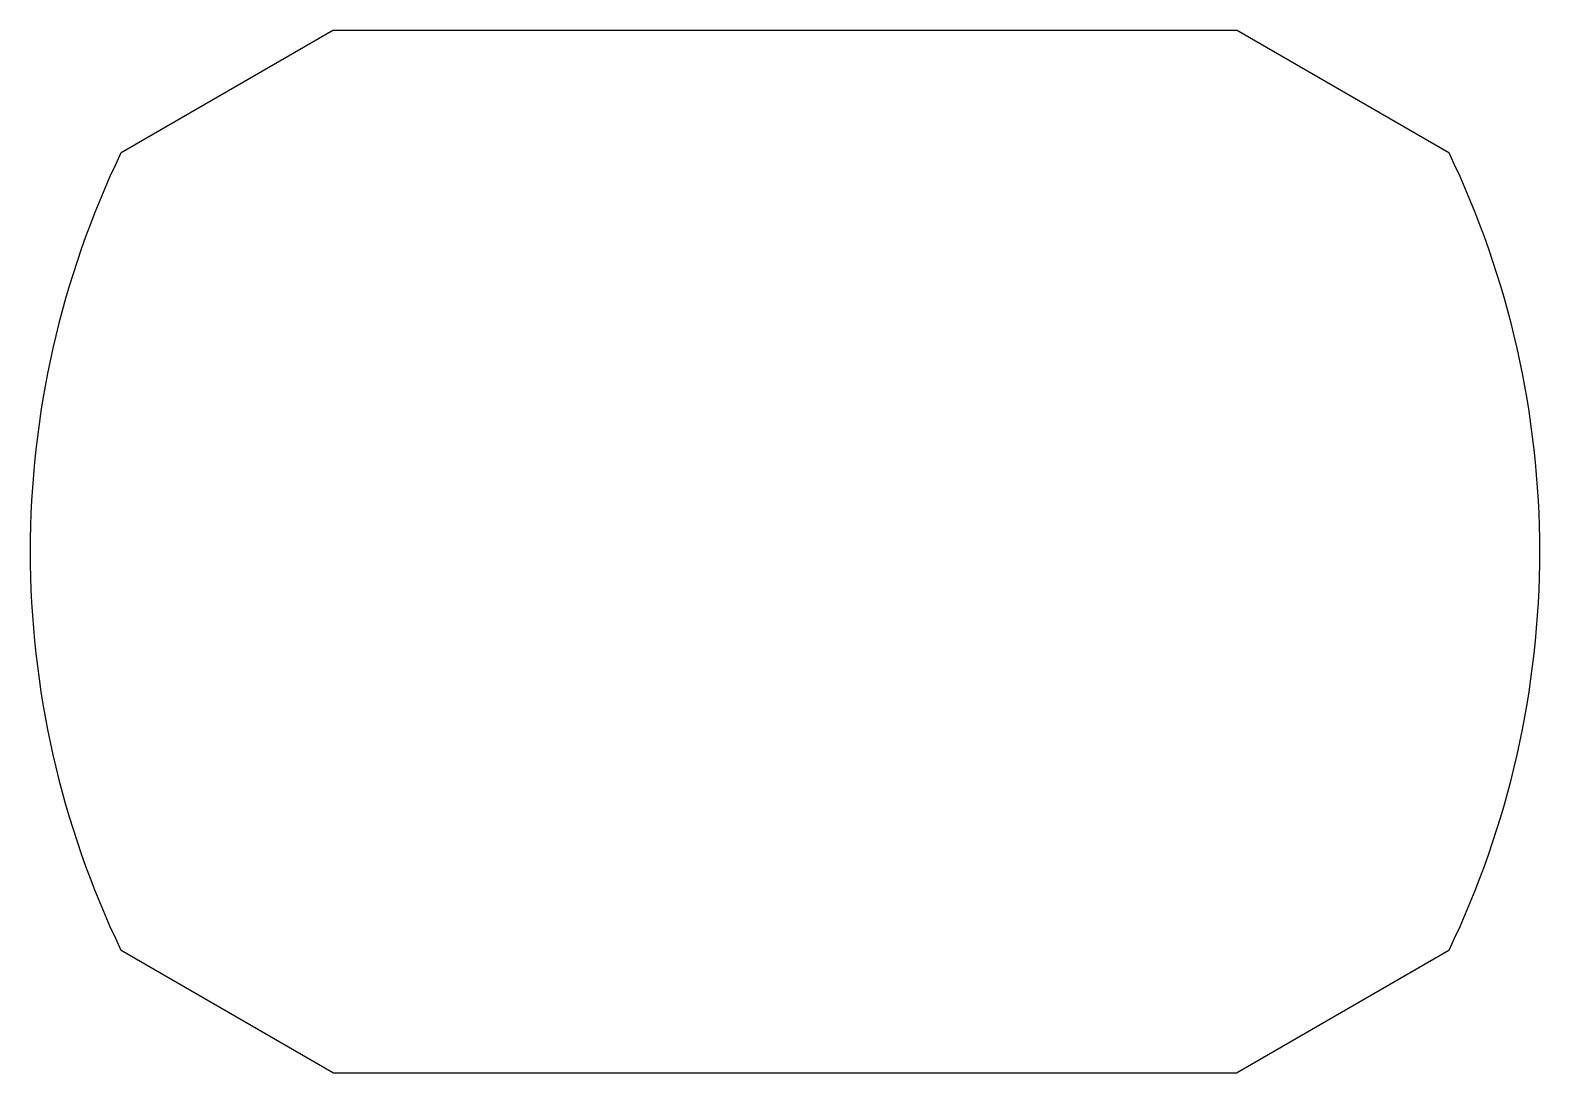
# Model space of a CAD drawing. Header units: millimetres. Extents: x -123 to 123, y -85 to 85.
import ezdxf

# ---------------------------------------------------------------- set-up
doc = ezdxf.new("R2010")
doc.units = ezdxf.units.MM

msp = doc.modelspace()

# ---------------------------------------------------------------- linework, layer by layer
at = {"color": 7, "linetype": 'Continuous', "lineweight": 25}
for p, q in [((-73.66, 85), (-108.3, 65)), ((-73.66, 85), (73.66, 85)), ((108.3, 65), (73.66, 85)), ((-108.3, -65), (-73.66, -85)), ((73.66, -85), (108.3, -65)), ((-73.66, -85), (73.66, -85))]:
    msp.add_line(p, q, dxfattribs=at)
for centre, start, end in [((26.88, 0), 154.3207, 205.6793), ((-26.88, 0), 334.3207, 25.6793)]:
    msp.add_arc(centre, 150, start, end, dxfattribs=at)

doc.saveas('drawing.dxf')
